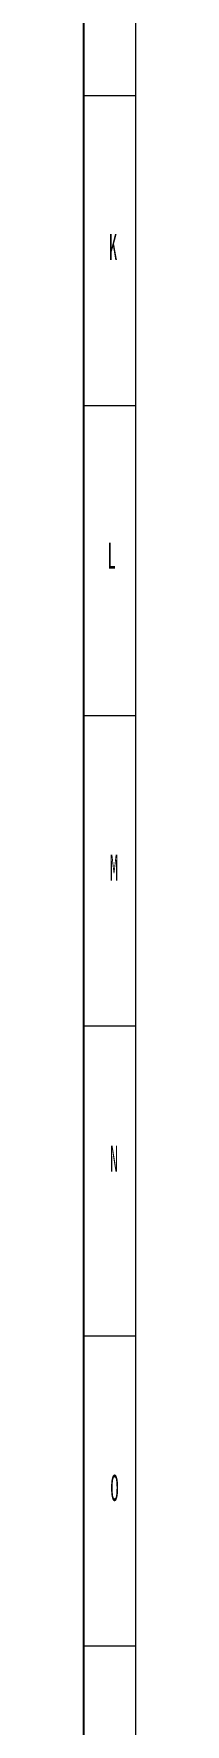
# Model space of a CAD drawing. Header units: millimetres. Extents: x 0 to 841, y 0 to 1189.
# Drawn here: x 831 to 841, y 282.3 to 606.4 of the extents above; entities that cross this region are included whole.
import ezdxf

# ---------------------------------------------------------------- set-up
doc = ezdxf.new("R2010")
doc.units = ezdxf.units.MM
doc.styles.add('SLDTEXTSTYLE1', font='TXT', dxfattribs={"width": 0.469})

msp = doc.modelspace()

# ---------------------------------------------------------------- linework, layer by layer
at = {"color": 7, "linetype": 'Continuous', "lineweight": 18}
for p, q in [((841, 1188.89), (841, 0)), ((841, 594.5), (831, 594.5)), ((841, 535.05), (831, 535.05)), ((841, 475.6), (831, 475.6)), ((841, 416.15), (831, 416.15)), ((841, 356.7), (831, 356.7)), ((841, 297.25), (831, 297.25))]:
    msp.add_line(p, q, dxfattribs=at)
at = {"color": 7, "linetype": 'Continuous', "lineweight": 25}
msp.add_line((831, 1179.2), (831, 10), dxfattribs=at)

# ---------------------------------------------------------------- texts
at = {"color": 7, "linetype": 'Continuous', "lineweight": 0, "char_height": 5, "attachment_point": 1, "style": 'SLDTEXTSTYLE1'}
for s, insert in [('K', (835.89, 568)), ('L', (835.59, 508.83)), ('M', (836.07, 449.03)), ('N', (836.07, 393.23)), ('O', (836.18, 330.1))]:
    msp.add_mtext(s, dxfattribs=dict(at, insert=insert))

doc.saveas('drawing.dxf')
